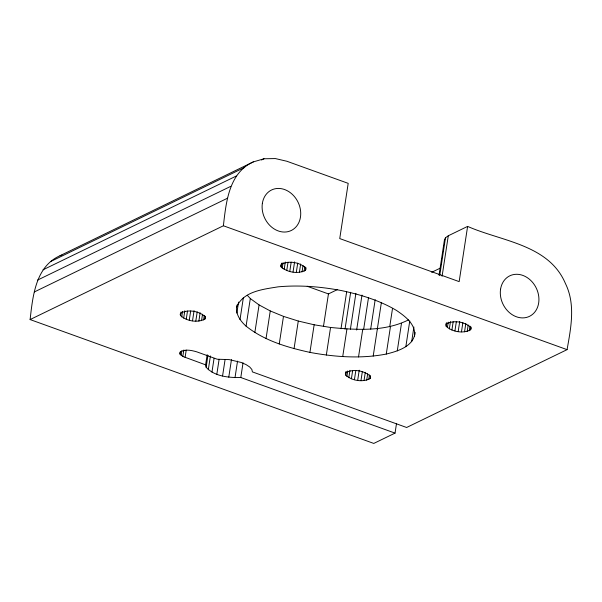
<?xml version="1.0" encoding="UTF-8"?>
<svg xmlns="http://www.w3.org/2000/svg" width="602" height="602" viewBox="0 0 602 602"><rect width="100%" height="100%" fill="white"/><g stroke="black" fill="none" stroke-linecap="round" stroke-linejoin="round"><path stroke-width="0.9" d="M395.04 433.116L373.782 443.433L30.1 319.564C32.801 296.304 35.488 266.603 60.065 255.677L253.352 161.885L264 158.777L275.362 158.567L286.883 161.261L348.197 183.354L339.746 238.58L459.16 281.623L467.611 226.397C501.639 241.402 548.964 244.435 565.474 283.61C575.708 304.446 570.929 327.902 567.069 349.642L406.636 427.488L252.396 371.893L251.869 369.477L249.702 366.987L246.052 364.586L241.176 362.457L229.219 359.605L217.202 359.213L196.688 351.816C191.481 350.341 185.01 348.836 180.186 352.042L179.735 353.065L180.051 354.194L182.82 356.459L205.606 364.842L206.132 367.258C214.636 376.589 228.865 377.74 240.792 377.522L395.04 433.116L396.447 423.913M180.532 315.598L180.179 314.319L180.683 313.16C188.072 309.112 198.938 310.978 205.094 316.592L205.448 317.871L204.943 319.03C197.546 323.078 186.688 321.212 180.532 315.598L181.097 311.919M181.721 316.915L182.564 311.392M183.67 318.172L184.799 310.805M180.051 354.194L180.472 351.433M186.244 319.286L187.508 311.001M181.104 355.353L181.804 350.748M182.82 356.459L183.806 350.018M189.261 320.181L190.668 310.978M185.092 357.445L186.214 350.086M192.52 320.806L194.07 310.677M195.8 321.107L197.208 311.896M198.878 321.062L200.142 312.777M201.542 320.678L202.528 314.236M203.611 319.986L204.319 315.388M204.943 319.03L205.365 316.268M30.1 319.564L223.387 225.773C226.089 202.513 228.775 172.812 253.352 161.885M205.606 364.842L207.156 354.713M206.132 367.258L207.961 355.293M208.3 369.756L210.414 355.948M211.949 372.149L214.064 358.348M216.825 374.278L219.075 359.552M222.567 375.979L225.103 359.409M415.117 332.349C413.867 346.398 397.809 351.207 386.266 354.059C361.042 358.935 335.028 357.054 309.925 352.388C287.425 347.444 264.368 340.747 246.075 326.149C240.108 320.889 234.946 313.386 237.015 305.071M236.857 313.115L238.55 302.069M228.775 377.138L231.454 359.65M240.01 319.602L243.389 297.508M235.006 377.665L237.534 361.095M246.075 326.149L250.304 298.539L247.272 295.266M240.792 377.522L243.05 362.795M254.849 332.537L259.078 304.928L250.304 298.539M266.039 338.55L270.26 310.941L259.078 304.928M281.044 266.829L280.683 265.55L281.194 264.391C288.584 260.342 299.45 262.209 305.605 267.822L305.959 269.102L305.455 270.26C298.058 274.309 287.199 272.443 281.044 266.829L281.601 263.149M282.233 268.146L283.075 262.623M284.182 269.403L285.31 262.036M286.748 270.516L288.019 262.231M289.773 271.412L291.18 262.209M279.253 343.983L283.482 316.374L270.26 310.941M293.031 272.036L294.581 261.908M296.312 272.337L297.719 263.127M299.39 272.292L300.654 264.007M302.053 271.908L303.039 265.467M304.123 271.216L304.823 266.618M305.455 270.26L305.876 267.499M294.054 348.648L298.276 321.039L283.482 316.374M309.925 352.388L314.146 324.779L298.276 321.039M323.515 326.141L328.444 293.926L337.692 289.442M326.329 355.075L330.558 327.465C356.444 329.956 384.535 331.852 408.495 319.895M341.018 328.722L346.647 291.91M345.029 329.121L350.657 292.301M342.711 356.617L346.94 329.008M350.402 329.226L355.895 293.332M345.33 373.85L345.834 372.691C353.231 368.642 364.09 370.508 370.253 376.122L370.606 377.401L370.095 378.553C362.705 382.601 351.839 380.735 345.683 375.121L345.608 372.006M345.683 375.121L346.248 371.442M346.872 376.438L347.723 370.915M348.821 377.695L349.95 370.335M356.64 330.031L361.99 295.055M351.395 378.808L352.659 370.531M354.412 379.712L355.82 370.508M358.521 356.963L362.743 329.354M363.593 329.693L368.522 297.478M357.678 380.329L359.221 370.207M360.952 380.63L362.366 371.426M370.681 329.091L375.189 299.638M364.029 380.584L365.301 372.307M366.693 380.208L367.679 373.767M368.763 379.516L369.47 374.911M377.319 329.076L381.397 302.385M373.202 356.098L377.424 328.489M370.095 378.553L370.523 375.798M389.72 326.743L392.534 308.337M386.266 354.059L390.487 326.45M397.267 350.906L401.489 323.297M405.823 346.752L409.766 320.986M411.655 341.74L413.905 327.014M439.046 275.144L444.396 240.168L445.495 237.767L448.287 235.773L467.611 226.397M439.723 275.498L445.495 237.767M442.086 276.273L448.287 235.773M445.841 325.072L446.345 323.921C453.742 319.873 464.601 321.739 470.756 327.353L471.118 328.624L470.606 329.783C463.216 333.832 452.35 331.965 446.195 326.352L446.12 323.236M446.195 326.352L446.759 322.672M447.384 327.669L448.234 322.145M449.333 328.925L450.462 321.558M451.906 330.039L453.171 321.754M454.924 330.942L456.331 321.739M458.182 331.559L459.732 321.438M461.463 331.86L462.878 322.657M464.541 331.815L465.813 323.53M467.205 331.439L468.19 324.997M469.274 330.746L469.981 326.141M470.606 329.783L471.035 327.021M236.737 306.915C243.374 291.202 263.345 289.284 278.086 286.845C299.232 284.897 320.55 286.612 341.364 290.563C360.508 294.611 379.516 300.375 396.44 310.406C405.056 316.253 416.005 324.237 414.56 336.036M50.681 261.516L243.968 167.732M261.464 160.004L264 158.777M43.02 269.809L236.315 176.017M37.482 280.126L230.769 186.334M34.322 291.955L227.616 198.163M431.694 272.292L440.145 268.191M60.065 255.677L61.84 255.158M314.146 324.779L330.558 327.465M223.387 225.773L567.069 349.642M307.216 286.274L328.444 293.926M262.359 203.371A22.53 18.481 64.1 0 0 288.2 231.604A22.53 18.481 64.1 0 0 293.686 195.74A22.53 18.481 64.1 0 0 262.359 203.371M500.563 289.223A22.53 18.481 64.1 0 0 526.404 317.457A22.53 18.481 64.1 0 0 531.89 281.593A22.53 18.481 64.1 0 0 500.563 289.223"/></g></svg>
